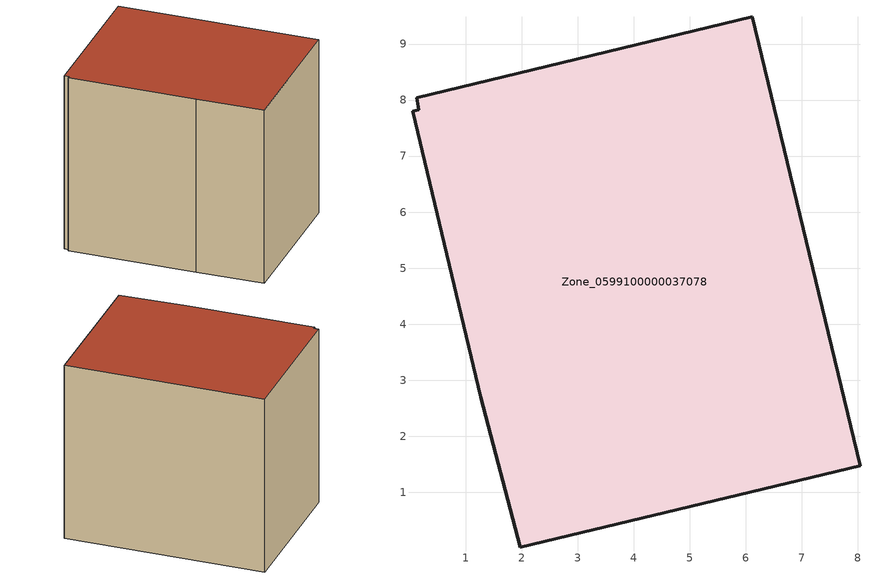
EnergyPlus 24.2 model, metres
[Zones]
Zone_0599100000037078
 floor ground (C_G): 6.12,9.49 8.04,1.47 1.97,0.01 1.27,2.7 0.05,7.8 0.17,7.83 0.12,8.04 z0
 wall outside (C_F): 8.04,1.47 6.12,9.49 0.12,8.04 0.17,7.83 0.05,7.8 1.27,2.7 1.97,0.01 8.04,1.47 z0:7.54
 roof outside (C_R): 0.17,7.83 0.05,7.8 1.27,2.7 1.97,0.01 8.04,1.47 6.12,9.49 0.12,8.04 z7.54
[BUILDING]
Pand.0599100000037078: North Axis=0; Terrain=City; Loads Convergence Tolerance Value=0.04; Temperature Convergence Tolerance Value=0.4; Solar Distribution=FullExterior; Maximum Number of Warmup Days=25; Minimum Number of Warmup Days=1
[Site:Location]
Rotterdam.The.Hague.AP_ZH_NLD Design_Conditions: Latitude=51.96; Longitude=4.45; Time Zone=1; Elevation=-4.5
[SITE:GROUNDTEMPERATURE:BUILDINGSURFACE]
18, 18, 18, 18, 18, 18, 18, 18, 18, 18, 18, 18
[MATERIAL] Thermal Absorptance=0.9; Solar Absorptance=0.7; Visible Absorptance=0.7
Name | Roughness | Thickness | Conductivity | Density | Specific Heat
G.TC.1965-1974 | MediumSmooth | 0.15 | 0.882353 | 540 | 1210
F.TC.1965-1974 | Rough | 0.3 | 0.697674 | 1920 | 840
R.TC.1965-1974 | MediumRough | 0.2 | 0.232558 | 1500 | 1000
[CONSTRUCTION]
C_G: G.TC.1965-1974
C_F: F.TC.1965-1974
C_R: R.TC.1965-1974
[ZONE]
Zone_0599100000037078: Type=1; Multiplier=1; Ceiling Height=Autocalculate; Volume=Autocalculate; Floor Area=autocalculate; Part of Total Floor Area=Yes
[ZONEINFILTRATION:DESIGNFLOWRATE]
Infil_Zone_0599100000037078: Zone or ZoneList or Space or SpaceList=Zone_0599100000037078; Schedule=AlwaysOn; Design Flow Rate Calculation Method=Flow/Area; Flow Rate per Floor Area=0.003; Constant Term Coefficient=1; Temperature Term Coefficient=0; Velocity Term Coefficient=0; Velocity Squared Term Coefficient=0
[HVACTEMPLATE:ZONE:IDEALLOADSAIRSYSTEM]
Zone_0599100000037078: Maximum Heating Supply Air Temperature=50; Minimum Cooling Supply Air Temperature=13; Maximum Heating Supply Air Humidity Ratio=0.0156; Minimum Cooling Supply Air Humidity Ratio=0.0077; Heating Limit=NoLimit; Cooling Limit=NoLimit; Dehumidification Control Type=ConstantSensibleHeatRatio; Cooling Sensible Heat Ratio=0.7; Dehumidification Setpoint=60; Humidification Control Type=None; Humidification Setpoint=30; Outdoor Air Method=None; Outdoor Air Flow Rate per Person=0.00944; Outdoor Air Flow Rate per Zone Floor Area=0; Outdoor Air Flow Rate per Zone=0; Demand Controlled Ventilation Type=None; Outdoor Air Economizer Type=NoEconomizer; Heat Recovery Type=None; Sensible Heat Recovery Effectiveness=0.7; Latent Heat Recovery Effectiveness=0.65
[ZONECONTROL:THERMOSTAT]
ThermostatControl_Zone_0599100000037078: Zone or ZoneList=Zone_0599100000037078; Control Type Schedule=DualSetpointControlType; Control 1=Thermostat_Zone_0599100000037078; Temperature Difference Between Cutout And Setpoint=0
[THERMOSTATSETPOINT:DUALSETPOINT]
Thermostat_Zone_0599100000037078: Heating Setpoint Temperature Schedule=HeatingSetpoint_Zone_0599100000037078; Cooling Setpoint Temperature Schedule=CoolingSetpoint_Zone_0599100000037078
[SCHEDULE:COMPACT]
HeatingSetpoint_Zone_0599100000037078: Through: 12/31, For: AllDays, Until: 24:00, 21
CoolingSetpoint_Zone_0599100000037078: Through: 12/31, For: AllDays, Until: 24:00, 24
DualSetpointControlType: Through: 12/31, For: AllDays, Until: 24:00, 4
AlwaysOn: Through: 12/31, For: AllDays, Until: 24:00, 1
